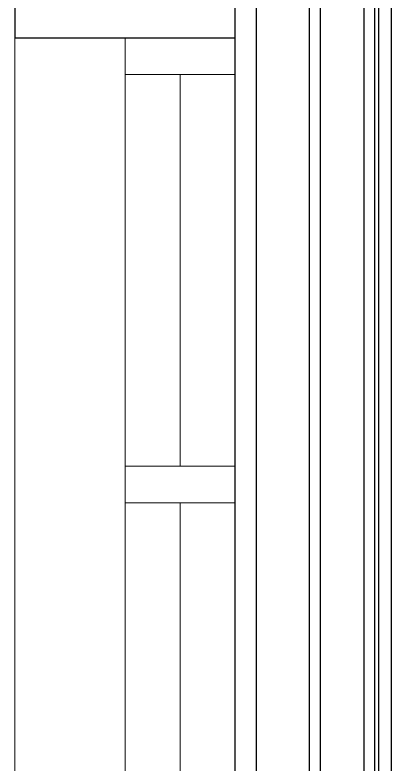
# Model space of a CAD drawing. Header units: inches. Extents: x -86208230 to 200276, y 9267 to 1246656.
# Drawn here: x 123654 to 124166, y 48821 to 49842 of the extents above; entities that cross this region are included whole.
import ezdxf

# ---------------------------------------------------------------- set-up
doc = ezdxf.new("R2010")
doc.units = ezdxf.units.IN
doc.header["$MEASUREMENT"] = 0
doc.layers.add('Edges', color=7, linetype='Continuous')
for name, color, linetype, lineweight in [('LW', 8, 'Continuous', 20), ('wall', 8, 'Continuous', 30), ('WIN', 8, 'Continuous', 18)]:
    doc.layers.add(name, color=color, linetype=linetype, lineweight=lineweight)

# ---------------------------------------------------------------- blocks, each defined once
blk = doc.blocks.new('air con')
at = {"layer": 'Edges'}
for p, q in [((71.402, 41.898), (152.402, 41.898)), ((71.402, 41.095), (152.402, 41.095)), ((71.402, 39.122), (152.402, 39.122)), ((152.402, 38.724), (71.402, 38.724)), ((152.402, 37.092), (71.402, 37.092)), ((152.402, 36.701), (71.402, 36.701)), ((152.402, 36.542), (71.402, 36.542)), ((152.402, 36.078), (71.402, 36.078))]:
    blk.add_line(p, q, dxfattribs=at)
blk = doc.blocks.new('2.0 HP AIR CONDITION')
at = {"xscale": 36.51607049631966, "yscale": 36.51607049631966, "zscale": 36.51607049631966}
blk.add_blockref('air con', (-4183.5, -544), dxfattribs=at)

msp = doc.modelspace()

# ---------------------------------------------------------------- linework, layer by layer
at = {"layer": 'LW'}
msp.add_line((123653.7, 48010.6), (123653.7, 49810.6), dxfattribs=at)
at = {"layer": 'wall'}
msp.add_line((123953.7, 49810.6), (123953.7, 50548.1), dxfattribs=at)
msp.add_lwpolyline([(123953.7, 49810.6), (123953.7, 49960.6), (123653.7, 49960.6), (123653.7, 49810.6)], close=True, dxfattribs=at)
at = {"layer": 'WIN'}
for p, q in [((123953.7, 49810.6), (123953.7, 48010.6)), ((123803.7, 49785.6), (123803.7, 48035.6)), ((123878.7, 49227.3), (123878.7, 49760.6)), ((123878.7, 48643.9), (123878.7, 49177.3))]:
    msp.add_line(p, q, dxfattribs=at)
for points in [[(123803.7, 49760.6), (123803.7, 49810.6), (123953.7, 49810.6), (123953.7, 49760.6)], [(123803.7, 49177.3), (123803.7, 49227.3), (123953.7, 49227.3), (123953.7, 49177.3)]]:
    msp.add_lwpolyline(points, close=True, dxfattribs=at)

# ---------------------------------------------------------------- block references
at = {"rotation": 90}
msp.add_blockref('2.0 HP AIR CONDITION', (124939.7, 49636.8), dxfattribs=at)

doc.saveas('drawing.dxf')
